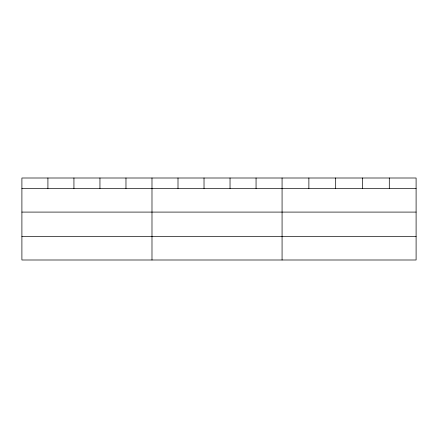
<?xml version="1.0" encoding="UTF-8"?>
<svg xmlns="http://www.w3.org/2000/svg" width="438" height="438" viewBox="0 0 438 438"><rect width="100%" height="100%" fill="white"/><g stroke="black" fill="none" stroke-linecap="round" stroke-linejoin="round"><path stroke-width="0.66" d="M416.1 212.091L416.1 178.003L21.9 178.003L21.9 259.997L416.1 259.997L416.1 212.091L21.9 212.091M21.9 188.493L416.1 188.493M21.9 236.4L416.1 236.4M389.294 178.003L389.294 188.493M362.489 178.003L362.489 188.493M335.683 178.003L335.683 188.493M308.878 178.003L308.878 188.493M282.072 178.003L282.072 259.997M256.055 178.003L256.055 188.493M230.038 178.003L230.038 188.493M204.02 178.003L204.02 188.493M178.003 178.003L178.003 188.493M151.986 178.003L151.986 259.997M125.969 178.003L125.969 188.493M99.952 178.003L99.952 188.493M73.934 178.003L73.934 188.493M47.917 178.003L47.917 188.493"/></g></svg>
